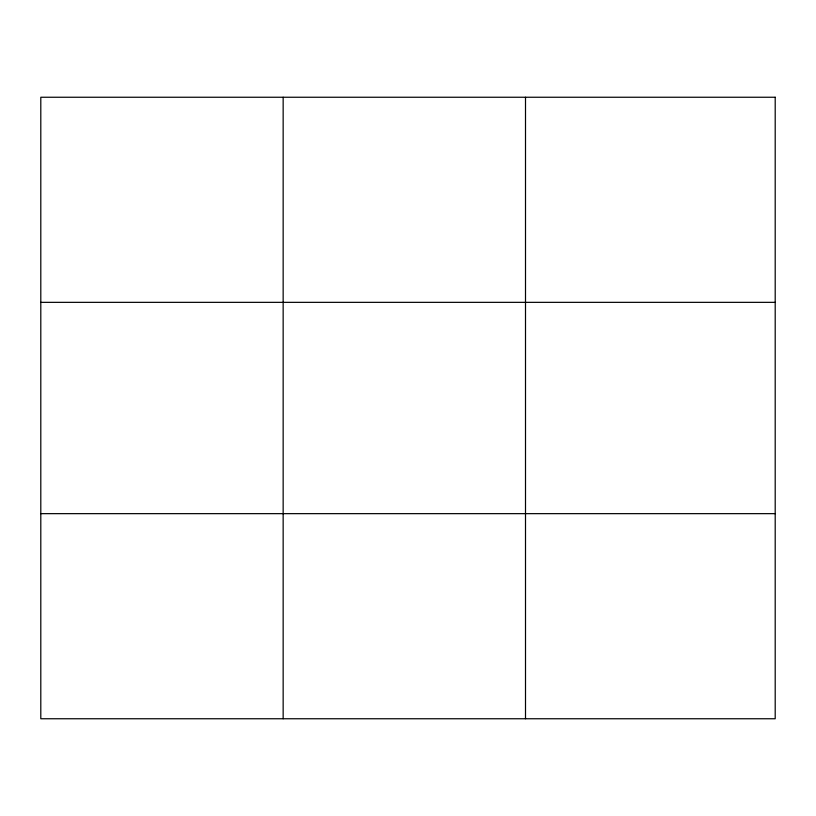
<?xml version="1.0" encoding="UTF-8"?>
<svg xmlns="http://www.w3.org/2000/svg" width="816" height="816" viewBox="0 0 816 816"><rect width="100%" height="100%" fill="white"/><g stroke="black" fill="none" stroke-linecap="round" stroke-linejoin="round"><path stroke-width="1.22" d="M283.152 97.247L283.152 718.753M525.504 97.247L525.504 718.753M40.8 302.348L775.2 302.348M40.8 513.652L775.2 513.652M775.2 97.247L775.2 718.753L40.8 718.753L40.8 97.247L775.2 97.247"/></g></svg>
